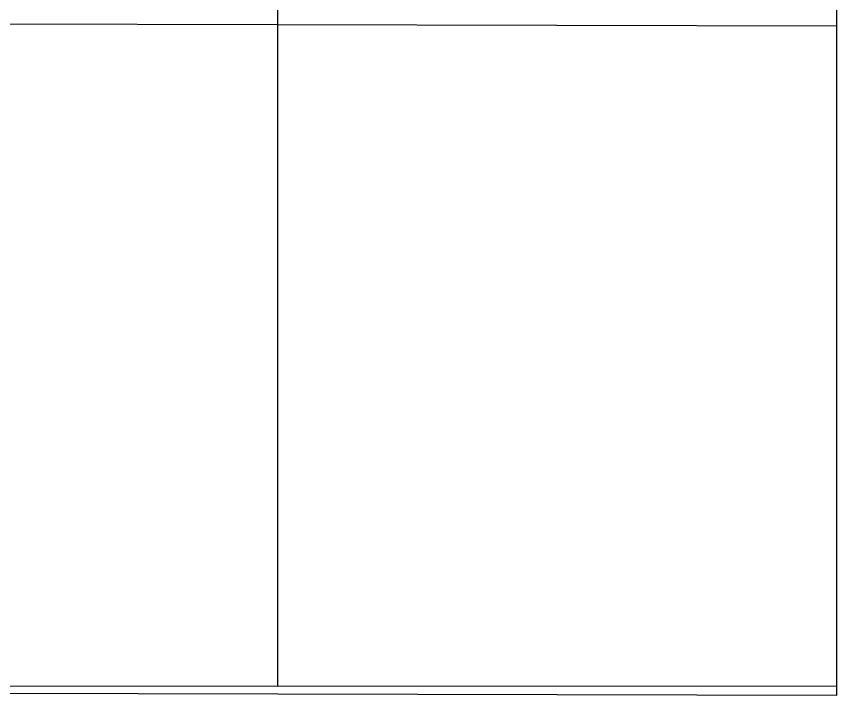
# Model space of a CAD drawing. Extents: x -12260 to 184725, y -29287 to 19916.
# Drawn here: x 32242 to 32976, y -12838 to -12230 of the extents above; entities that cross this region are included whole.
import ezdxf

# ---------------------------------------------------------------- set-up
doc = ezdxf.new("R2010")
doc.units = 0
doc.header["$LTSCALE"] = 0.25
doc.linetypes.add('DASHDOT', pattern=[25.4, 12.7, -6.35, 0, -6.35])
doc.layers.add('01-First Floor-FUR$0$FALSE CEILING', color=251, linetype='Continuous')
doc.layers.add('01-First Floor-FUR$0$X-WHITE glass', color=255, linetype='Continuous')
doc.layers.add('01-First Floor-FUR$0$Walls', color=251, linetype='Continuous', lineweight=5)
doc.layers.add('E-LITE-CLNG-CNDT', color=6, linetype='DASHDOT', lineweight=35)

# ---------------------------------------------------------------- blocks, each defined once
blk = doc.blocks.new('01-First Floor-FUR')
at = {"layer": '01-First Floor-FUR$0$FALSE CEILING', "linetype": 'Continuous'}
for p, q in [((32476, -12830), (32476, -8830)), ((29476, -12230), (32976, -12238.46))]:
    blk.add_line(p, q, dxfattribs=at)
at = {"layer": '01-First Floor-FUR$0$FALSE CEILING'}
blk.add_lwpolyline([(29476, -8830), (32976, -8830), (32976, -10710), (32976, -10718.46), (32976, -12838.46), (29476, -12830), (29476, -8830)], dxfattribs=at)
at = {"layer": '01-First Floor-FUR$0$Walls'}
for p, q in [((32976, -12830), (32976, -9910)), ((31207.58, -12830), (32976, -12830))]:
    blk.add_line(p, q, dxfattribs=at)
at = {"layer": '01-First Floor-FUR$0$X-WHITE glass', "color": 253, "lineweight": 30, "ltscale": 6, "true_color": 0x9898cc}
blk.add_line((32976, -10610), (32976, -12830), dxfattribs=at)

msp = doc.modelspace()

# ---------------------------------------------------------------- block references
at = {"layer": 'E-LITE-CLNG-CNDT'}
msp.add_blockref('01-First Floor-FUR', (0, 0), dxfattribs=at)

doc.saveas('drawing.dxf')
